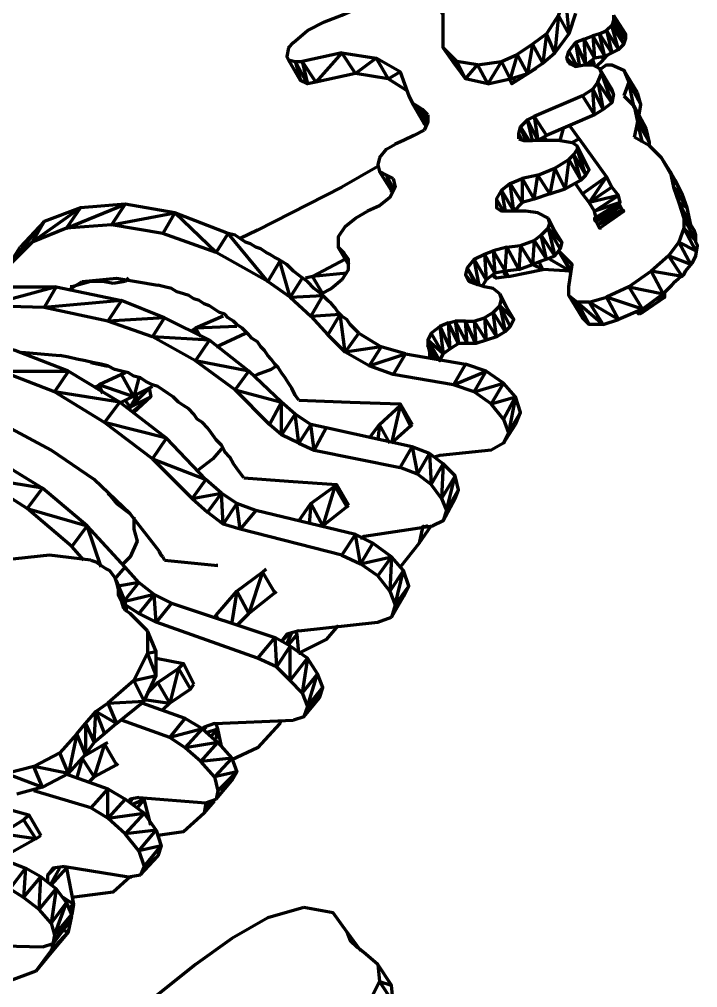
# Model space of a CAD drawing. Header units: inches. Extents: x -243 to 239, y -353 to 248.
# Drawn here: x 172.9 to 238.7, y -221.6 to -127.8 of the extents above; entities that cross this region are included whole.
import ezdxf

# ---------------------------------------------------------------- set-up
doc = ezdxf.new("R2010")
doc.units = ezdxf.units.IN
doc.layers.add('P', color=250, linetype='CONTINUOUS', lineweight=100)

msp = doc.modelspace()

# ---------------------------------------------------------------- linework, layer by layer
at = {"layer": 'P', "color": 141, "linetype": 'CONTINUOUS'}
for points in [[(225.833, -125.333), (226.167, -129.167), (225.167, -127.333), (224.833, -131), (224, -129.167), (223.667, -132), (222.667, -130.167), (222.167, -133), (221.167, -131.167), (220.5, -133.5), (219.667, -131.833), (218.333, -134), (217.333, -132.167)], [(225.833, -125.333), (225.167, -127.333), (224, -129.167)], [(215.167, -132.167), (214, -130.5), (214, -128.667), (214, -127.167), (213.167, -126), (214, -127.333)], [(226.833, -127.167), (226.167, -129.167), (224.833, -131)], [(224, -129.167), (222.667, -130.167), (221.167, -131.167)], [(215.167, -132.167), (216.167, -133.5), (214, -130.5), (215.333, -131.833), (216.167, -133.5)], [(217.333, -132.167), (219.667, -131.833), (221.167, -131.167)], [(218.333, -134), (220.5, -133.5), (222.167, -133), (223.667, -132), (224.833, -131)], [(218.333, -134), (216.167, -133.5), (217.333, -132.167), (215.333, -131.833)]]:
    msp.add_lwpolyline(points, dxfattribs=at)
at = {"layer": 'P', "color": 241, "linetype": 'CONTINUOUS'}
for points in [[(202.5, -128), (204.167, -127.333), (205.333, -126.833)], [(230.5, -127.333), (230.5, -127.833), (230.333, -128.333)], [(230.5, -127.333), (231.667, -129.167), (230.5, -127.833)], [(202.5, -128), (200.833, -128.833)], [(231, -130.667), (230.333, -128.333), (229.833, -128.833), (231, -130.667), (230.333, -131), (229.667, -131.333)], [(231, -130.667), (231.5, -130.167), (230.333, -128.333)], [(231.667, -129.167), (231.667, -129.667), (230.5, -127.833)], [(231.5, -130.167), (230.5, -127.833)], [(199, -130.5), (199.5, -130), (200.833, -128.833)], [(228.667, -131.5), (227.667, -129.667), (228.5, -129.333), (228.667, -131.5)], [(228.5, -129.333), (229.667, -131.333), (228.667, -131.5), (227.833, -132.167)], [(229.667, -131.333), (229.167, -129.167), (228.5, -129.333)], [(230.333, -131), (229.167, -129.167), (229.833, -128.833), (230.333, -131)], [(226.167, -130.833), (226.833, -130), (227.167, -132.167)], [(227.833, -132.167), (227.667, -129.667), (226.833, -130), (227.833, -132.167), (227.833, -132.167)], [(231.5, -130.167), (231.667, -129.667)], [(199, -130.5), (198.833, -131.333), (199, -131.667)], [(204.167, -131), (200.333, -131.833)], [(204.167, -131), (207.5, -131.5), (205.5, -133), (201.667, -133.833)], [(205.5, -133), (204.167, -131), (201.667, -133.833)], [(226, -131.5), (226.167, -130.833)], [(227, -132.333), (226.167, -130.833)], [(200.833, -134), (200.167, -133.667), (199, -131.667), (199.667, -131.833), (200.167, -133.667)], [(199.667, -131.833), (200.333, -131.833), (200.833, -134), (199.667, -131.833)], [(200.333, -131.833), (201.667, -133.833), (200.833, -134)], [(210.5, -134.667), (208.667, -133.5), (209.833, -132.833), (207.5, -131.5), (208.667, -133.5), (205.5, -133)], [(226, -131.5), (226.833, -132.333)], [(226.333, -132.167), (226, -131.5)], [(226.167, -132), (226, -131.5)], [(226.167, -132), (226.833, -132.333), (227.667, -132.167)], [(227.667, -132.167), (228.5, -132.167), (229.167, -132.5), (229.333, -133)], [(209.833, -132.833), (210.667, -135.167)], [(229.333, -133), (230.333, -135.833), (229, -133.833)], [(229, -133.833), (229.333, -133)], [(229.333, -133), (230.333, -134.5), (229.167, -132.5)], [(229.333, -133), (230.5, -135), (230.333, -135.833)], [(229.5, -136.5), (228.5, -134.5), (229, -133.833), (229.5, -136.5)], [(228.667, -137), (228.5, -134.5), (227.5, -135.167)], [(230.5, -135), (230.333, -134.5)], [(210.667, -135.167), (211, -135.833)], [(211.5, -136.167), (212.333, -138), (212.167, -137.833), (211, -135.833), (211.5, -136.167), (212.167, -137.833)], [(227.5, -135.167), (222.833, -137.167)], [(227.5, -135.167), (228.667, -137), (224, -139)], [(230.333, -135.833), (229.5, -136.5), (228.667, -137)], [(212.5, -137.5), (212, -136.5), (211.5, -136.167)], [(212.333, -137.833), (212, -136.5)], [(212.5, -137), (212, -136.5)], [(212.5, -137), (212.5, -137.667), (212.167, -138.5)], [(222.667, -139.5), (222.167, -137.5), (221.5, -138.167), (222.333, -139.5)], [(222.833, -137.167), (224, -139), (223.167, -139.5), (222.167, -137.5), (222.833, -137.167), (223.167, -139.5)], [(212.167, -138.5), (211.167, -139)], [(221.333, -138.833), (221.5, -138.167)], [(221.333, -138.833), (221.667, -139.5)], [(221.333, -139.333), (221.333, -138.833)], [(222, -139.5), (221.5, -138.167)], [(211.167, -139), (210.167, -139.5), (209.333, -139.833)], [(221.333, -139.333), (221.833, -139.5), (222.667, -139.5)], [(224, -139.5), (222.667, -139.5)], [(225.333, -139.5), (224, -139.5)], [(225.333, -139.5), (226.5, -139.667), (227, -140)], [(207.833, -141.167), (208.5, -140.333), (209.333, -139.833)], [(227, -140), (227, -140.333), (226.667, -140.833)], [(227, -140), (228, -142), (227, -140.333)], [(228, -142), (228.167, -142.333), (227, -140.333)], [(227.833, -142.833), (227, -140.333)], [(207.833, -141.167), (207.667, -141.833), (207.833, -142.5)], [(224.833, -142.167), (226.167, -141.333), (225.833, -144.167), (224.833, -142.167)], [(226.167, -141.333), (227.333, -143.333), (225.833, -144.167)], [(227.333, -143.333), (226.667, -140.833), (226.167, -141.333)], [(227.333, -143.333), (227.833, -142.833), (226.667, -140.833)], [(209, -144.5), (209, -144.333), (207.833, -142.5), (208.5, -142.833), (209, -144.333)], [(223.167, -142.833), (224.833, -142.167), (224.333, -144.667), (223.167, -142.833)], [(227.833, -142.833), (228.167, -142.333)], [(209.167, -144.167), (208.5, -142.833)], [(209.167, -143.167), (208.5, -142.833)], [(209.167, -143.167), (209.333, -144), (208.833, -145)], [(221.667, -145.5), (220.5, -143.667), (221.667, -143.167), (221.667, -145.5)], [(221.667, -143.167), (222.833, -145.167), (221.667, -145.5), (220.833, -146.333)], [(224.333, -144.667), (222.833, -145.167), (223.167, -142.833), (221.667, -143.167)], [(219.833, -146.333), (219.167, -145.167), (219.667, -144.333), (220, -146.333)], [(220.833, -146.333), (220.5, -143.667), (219.667, -144.333), (220.833, -146.333), (220.667, -146.333)], [(224.333, -144.667), (225.833, -144.167)], [(208.833, -145), (207.833, -145.833), (206.667, -146.333)], [(219.167, -145.167), (219.167, -146), (219.667, -146.333)], [(204.5, -147.833), (205.5, -147), (206.667, -146.333)], [(220.667, -146.333), (219.667, -146.333)], [(222, -146.333), (220.667, -146.333)], [(223.167, -146.5), (222, -146.333)], [(224.167, -147), (223.167, -146.5)], [(224.333, -147.5), (225.167, -149), (224.167, -147)], [(224.333, -147.5), (224.167, -147)], [(204.5, -147.833), (203.833, -148.833), (203.833, -149.833), (204.333, -150.333), (204.833, -151.5), (203.833, -149.833)], [(224, -151), (224.833, -150.667), (223.5, -148.667), (224.167, -148), (224.833, -150.667)], [(224.333, -147.5), (225.5, -149.333), (224.167, -148)], [(224.167, -148), (224.333, -147.5)], [(225.5, -149.333), (225.333, -150), (224.167, -148)], [(221.5, -149.667), (222.833, -149.167), (222.667, -151.5), (221.5, -149.667)], [(222.833, -149.167), (224, -151), (222.667, -151.5)], [(224, -151), (223.5, -148.667), (222.833, -149.167)], [(225.5, -149.333), (225.167, -149)], [(221.333, -152), (220, -152.167), (220.167, -149.833), (218.833, -150.167)], [(220.167, -149.833), (221.5, -149.667), (221.333, -152), (220.167, -149.833)], [(224.833, -150.667), (225.333, -150)], [(204.833, -151.333), (204.333, -150.333)], [(204.833, -152), (204.833, -151), (204.333, -150.333)], [(217.5, -153.5), (217, -151), (216.333, -151.833), (217.333, -153.5)], [(218.167, -153), (217, -151), (218, -150.5), (218.167, -153)], [(218, -150.5), (218.833, -150.167), (219, -152.333), (218, -150.5)], [(218.833, -150.167), (220, -152.167), (219, -152.333)], [(204.833, -152), (204.167, -153)], [(216.333, -151.833), (216.167, -152.5), (216.5, -153.167)], [(217, -153.167), (216.333, -151.833)], [(221.333, -152), (222.667, -151.5)], [(216.167, -152.5), (216.667, -153.167)], [(219, -152.333), (218.167, -153), (217.833, -153.5)], [(203.167, -153.833), (202.167, -154.333)], [(204.167, -153), (203.167, -153.833)], [(217, -153.333), (216.5, -153.167)], [(218.833, -153.833), (218, -153.667), (217, -153.333)], [(219.5, -154.333), (218.833, -153.833)], [(219.667, -154.833), (220.5, -156.333), (219.5, -154.333)], [(219.667, -154.833), (219.5, -154.333)], [(219.167, -158.5), (220, -158), (218.833, -156.167), (219.5, -155.5), (220, -158)], [(219.667, -154.833), (220.833, -156.833), (219.5, -155.5)], [(219.5, -155.5), (219.667, -154.833)], [(220.833, -156.833), (220.5, -157.5), (219.5, -155.5)], [(217, -157), (218, -156.667), (218.167, -158.833), (217, -157)], [(219.167, -158.5), (218.833, -156.167), (218, -156.667)], [(218, -156.667), (219.167, -158.5), (218.167, -158.833)], [(220.833, -156.833), (220.5, -156.333)], [(212.833, -158.167), (213.667, -157.5), (214, -160.167), (212.833, -158.167)], [(214.667, -159.667), (214.5, -157.167), (213.667, -157.5), (214.667, -159.667), (214, -160.167)], [(215.5, -159.167), (214.5, -157.167), (215.167, -157), (215.5, -159.167)], [(215.167, -157), (216.333, -159.167), (215.5, -159.167), (214.667, -159.667)], [(216.333, -159.167), (216.167, -157), (215.167, -157)], [(217.167, -159.167), (216.167, -157), (217, -157), (217.167, -159.167)], [(220, -158), (220.5, -157.5)], [(212.833, -158.167), (212.5, -158.833), (212.5, -159.333)], [(214, -160.167), (212.5, -158.833), (213.667, -160.833), (212.5, -159.333)], [(213.167, -160.667), (212.5, -159.333), (213.167, -160.667)], [(212.5, -159.333), (212.667, -160), (212.667, -160.5)], [(218.167, -158.833), (217.167, -159.167), (216.333, -159.167)], [(212.667, -160), (213, -160.667)], [(213.667, -160.833), (214, -160.167)], [(197.833, -161.333), (197.333, -161.667)], [(197.333, -161.667), (196, -162.167), (195.667, -162.333)], [(205, -164.833), (209.833, -165), (211, -167)], [(209.833, -165.167), (209.833, -165)], [(207.833, -167), (209.833, -165.167), (209, -168.833)], [(209.833, -165.167), (210.833, -167.167), (209, -168.833)], [(206.833, -168.333), (207.833, -167)], [(208.833, -168.833), (207.833, -167), (207.667, -168.5)], [(210.833, -167.167), (211, -167)], [(192.667, -169.167), (191.667, -170.333)], [(191.667, -170.333), (190.167, -171.5)], [(199, -172.5), (203.667, -172.833), (204.833, -174.833)], [(199, -172.5), (199, -172.5)], [(201.167, -174.667), (203.5, -173), (202.333, -176.833), (201.167, -174.667), (201, -176.667)], [(203.5, -173), (204.667, -175), (202.333, -176.833)], [(203.5, -173), (203.667, -172.833)], [(200, -176.333), (201.167, -174.667)], [(204.667, -175), (204.833, -174.833)], [(184, -176), (184, -177.167), (184.333, -178.333), (183.667, -179.833)], [(202.167, -176.833), (202.333, -176.833)], [(183.667, -179.833), (182.833, -180.667)], [(192.167, -180.667), (192, -180.667)], [(196.5, -181.333), (196.833, -181)], [(194, -183.167), (196.5, -181.333), (195.167, -185.333), (194, -183.167)], [(196.5, -181.333), (197.667, -183.333), (195.167, -185.333)], [(192, -185.5), (194, -183.167), (193.5, -186.167)], [(197.667, -183.333), (197.833, -183.167)], [(191.833, -185.833), (192, -185.5)], [(192.167, -185.833), (192, -185.5)], [(194, -186.5), (195.167, -185.333)], [(186.167, -189.667), (188.833, -190.167), (189.833, -192.167)], [(188.333, -190.667), (188.833, -190.167)], [(186.333, -192), (188.333, -190.667), (187.5, -194), (186.833, -194.667)], [(188.333, -190.667), (189.5, -192.667), (187.5, -194)], [(185, -193.667), (187.5, -194), (186.333, -192)], [(185.333, -193), (186.333, -192)], [(189.5, -192.667), (189.833, -192.167)], [(185, -194), (185, -194)], [(181.167, -198), (181.5, -197.833)], [(179.167, -199.167), (181.167, -198), (180.167, -201.167), (179, -199.333)], [(181.167, -198), (182.333, -200), (180.167, -201.167)], [(178.5, -201.333), (179, -199.5)], [(182.333, -200), (182.5, -199.833)], [(179.667, -201.667), (180.167, -201.167)], [(170.167, -203.833), (173.833, -204.833), (175, -206.833)], [(171.167, -206.667), (173.333, -205.333), (174.5, -207.167), (171.167, -206.667)], [(173.333, -205.333), (173.833, -204.833)], [(174.5, -207.167), (172.167, -208.5), (171.167, -206.667)], [(174.5, -207.167), (175, -206.833)]]:
    msp.add_lwpolyline(points, dxfattribs=at)
at = {"layer": 'P', "color": 161, "linetype": 'CONTINUOUS'}
for points in [[(228.833, -132.333), (229.5, -131.667), (230, -131.167)], [(229.5, -131.667), (229.5, -131.333)], [(229.5, -131.667), (229.5, -131.333)], [(228.5, -132.167), (228.167, -131.833)], [(228.667, -132.167), (228.5, -131.667)], [(229.833, -132.167), (229.333, -132.5), (229.167, -132.667)], [(229.833, -132.167), (230.333, -132.167), (231.5, -132.667), (232, -133.833), (231.5, -135.167)], [(232, -133.833), (233.167, -136), (231.5, -132.667)], [(232.833, -134.833), (231.5, -132.667)], [(232.5, -136.333), (232, -133.833)], [(233, -137), (233.167, -136), (232.833, -134.833)], [(231.5, -135.167), (232.5, -136.167), (232.833, -137.667), (232.5, -139.167)], [(232.833, -137.667), (234, -139.667), (232.5, -136.167)], [(233.667, -138.333), (232.5, -136.167)], [(233.333, -139.667), (232.833, -137.667)], [(234, -140), (234, -139.667), (233.667, -138.333)], [(236, -142.5), (235.167, -141.167), (234, -140), (232.5, -139.167)], [(236.833, -145.5), (237.667, -146), (236.333, -144), (237.167, -144.667), (235.167, -141.167)], [(236.5, -143.333), (235.167, -141.167)], [(207.667, -142), (204.167, -144), (196, -148.167), (194.333, -149)], [(236, -142.5), (237.167, -144.667)], [(236, -142.5), (236.333, -144), (236.833, -145.5)], [(237.167, -144.667), (236.5, -143.333)], [(238, -147.667), (237.667, -146), (237.167, -144.667)], [(236.833, -145.5), (237.333, -147), (237.333, -148), (236.833, -149.333), (235.833, -150.667), (234.167, -152.167), (232, -153.667), (229.833, -154.667)], [(236.833, -145.5), (238, -147.667), (237.333, -147)], [(237.333, -147), (238.5, -149.167), (237.333, -148), (238.5, -150.167), (236.833, -149.333), (238, -151.5), (235.833, -150.667)], [(235.333, -154.333), (235.667, -154), (236.167, -153.5), (236.5, -153.167), (236.833, -152.833), (237.333, -152.5), (237.5, -152.167), (238.167, -151.333), (238.5, -150.667), (238.667, -149.667), (238.5, -149.333), (238.5, -148.667), (238.333, -148.167), (238, -147.667)], [(201.333, -152.667), (204.5, -151)], [(224.333, -151), (226.333, -152.167), (225.167, -150.167)], [(226.167, -153.667), (226.5, -151.5), (225.167, -150.167), (226.333, -152)], [(235.833, -150.667), (237.167, -152.667), (234.167, -152.167)], [(220.333, -152.667), (223.667, -152)], [(223.333, -151.333), (223.667, -152), (222.667, -151.5)], [(226.333, -152.333), (226.333, -152.167), (223.667, -152)], [(183.5, -152.833), (183.167, -153.167)], [(204.667, -152.333), (201.333, -152.667), (200.667, -152.833)], [(202.333, -154.333), (201.333, -152.667)], [(218.833, -152.5), (219.167, -152.833), (218.833, -152.5)], [(220.333, -152.667), (219.167, -152.833), (218.833, -152.667)], [(220, -152.167), (220.333, -152.667), (219.833, -152.333)], [(232, -153.667), (235.333, -154.333), (234.167, -152.167)], [(179.833, -153.167), (178, -153.667), (177.833, -153.667)], [(181, -153.167), (179.833, -153.167)], [(182, -153.333), (181, -153.167)], [(183.167, -153.167), (182, -153.333)], [(227.5, -156.667), (226.167, -154.5), (226.167, -153.667)], [(232, -153.667), (233.333, -155.833), (229.833, -154.667)], [(228.167, -157.333), (226.167, -154.5), (227, -155.167), (228.167, -157.333)], [(228.167, -155.167), (229.833, -154.667)], [(231, -156.833), (229.833, -154.667)], [(235.333, -154.333), (233.333, -155.833), (231, -156.833)], [(229.5, -157.333), (228.167, -155.167), (227, -155.167), (229.5, -157.333), (228.167, -157.333), (227.5, -156.667)], [(229.5, -157.333), (231, -156.833), (228.167, -155.167)], [(192.667, -156.5), (190, -157.667), (189.5, -158)], [(194, -157.5), (190, -157.667)], [(190.5, -158.5), (190, -157.667), (190, -158.167)], [(192, -159.5), (194.833, -158.167)], [(183.167, -162), (182.833, -162.167), (180.667, -163.167), (180.167, -163.5)], [(184.5, -162.5), (184, -164.333), (182.833, -162.167)], [(181, -164), (180.667, -163.167)], [(184, -164.333), (180.667, -163.167)], [(180.667, -163.667), (180.333, -163.333), (180.667, -163.667)], [(182.833, -164.833), (185.833, -163.333)]]:
    msp.add_lwpolyline(points, dxfattribs=at)
at = {"layer": 'P', "color": 231, "linetype": 'CONTINUOUS'}
for points in [[(223, -132.5), (220.667, -134), (220.5, -133.667)], [(220.667, -134), (220.5, -133.667)], [(220.667, -134), (221, -133.5)], [(225.333, -139.5), (225.667, -138.333)], [(226.5, -139.667), (227.167, -139.333), (226.333, -138.167)], [(223.833, -139.167), (224, -139.5)], [(227.167, -139.333), (229.833, -143), (227.5, -144.667), (226.833, -143.667)], [(229.833, -143), (228.167, -145.5), (227.5, -144.667)], [(229.833, -143), (230.333, -144), (228.167, -145.5)], [(230.333, -144), (231, -144.833), (228.167, -145.5)], [(228.667, -146.333), (231, -144.833)], [(231.167, -145.5), (231, -144.833)], [(228.833, -147), (228.667, -146.333), (228.167, -145.5)], [(228.667, -147), (231.167, -145.5)], [(231.167, -145.5), (228.833, -147), (231.167, -145.5), (228.667, -146.333)], [(228.833, -147.333), (231.167, -145.833), (228.667, -147.167), (229.5, -146.5)], [(229, -147.667), (231.167, -145.833)], [(229.333, -148), (229.167, -148), (231.5, -146.333), (229, -147.667), (231.333, -146.167)], [(231.167, -145.833), (231, -145.5)], [(231.5, -146.333), (231.333, -146.167), (231.167, -145.833)], [(228.833, -147), (228.667, -147), (228.667, -147.167), (228.833, -147.333), (229, -147.667), (229.167, -148)], [(234.667, -154.833), (235.5, -154.667), (233.333, -156.167)], [(235.5, -154.667), (235.5, -154.167)], [(232.667, -156), (233, -156.333)], [(233.167, -155.833), (233.333, -156.167), (233, -156.333)]]:
    msp.add_lwpolyline(points, dxfattribs=at)
at = {"layer": 'P', "color": 11, "linetype": 'CONTINUOUS'}
for points in [[(178.833, -146), (175.333, -147.333), (173, -149.833)], [(177.5, -148), (178.833, -146), (174.167, -149.333)], [(177.5, -148), (183.167, -145.667), (181.833, -147.667)], [(181.833, -147.667), (188, -146.5), (183.167, -145.667), (178.833, -146)], [(192, -150.333), (188, -146.5), (186.833, -148.5)], [(205.833, -158.167), (205.333, -157.667), (205, -157.333), (204.667, -156.833), (204.167, -156.5), (203.833, -156.167), (203.5, -155.667), (203.167, -155.333), (202.833, -155), (202.167, -154.333), (201.5, -153.833), (200.833, -153.167), (200.167, -152.667), (199.5, -152.167), (198.833, -151.5), (198, -151), (197.667, -150.833), (197.167, -150.5), (196.833, -150.333), (196.333, -150), (195.833, -149.833), (195.333, -149.5), (194.833, -149.333), (194.333, -149), (193.833, -148.667), (193.167, -148.5), (188, -146.5)], [(171.833, -151.667), (175.333, -147.333), (174.167, -149.333), (171.833, -151.667), (173, -149.833)], [(181.833, -147.667), (177.5, -148), (174.167, -149.333)], [(192, -150.333), (186.833, -148.5), (181.833, -147.667)], [(197, -153.167), (192, -150.333), (193.167, -148.5)], [(198.167, -151.167), (197, -153.167), (193.167, -148.5)], [(200.333, -152.833), (199.167, -154.667), (198.167, -151.167)], [(179, -153.167), (182.333, -152.833)], [(182.333, -152.833), (186.333, -153.5)], [(177.667, -154), (179, -153.167)], [(200, -164.667), (199.667, -164.167), (199.333, -163.5), (199, -163), (198.667, -162.5), (198.333, -162), (198, -161.5), (197.667, -161.167), (197.333, -160.667), (197, -160.333), (196.667, -159.833), (196.333, -159.5), (196, -159), (195.5, -158.667), (195.167, -158.333), (194.833, -158), (194.5, -157.667), (194, -157.333), (193.667, -157), (193.167, -156.667), (192.833, -156.333), (192.333, -156.167), (191.833, -155.833), (191.333, -155.5), (190.833, -155.333), (190.333, -155), (189.833, -154.833), (189.333, -154.5), (188.833, -154.333), (188.167, -154.167), (187.667, -153.833), (187, -153.667), (186.333, -153.5)], [(199.167, -154.667), (197, -153.167)], [(199.167, -154.667), (202.333, -154.5), (201.167, -156.5)], [(199.167, -154.667), (201.167, -156.5), (202.833, -158.333)], [(201.167, -156.5), (204, -156.333), (202.833, -158.333)], [(204.5, -160), (204, -156.333)], [(204.5, -160), (202.833, -158.333)], [(205.833, -158.167), (208, -159.5), (204.5, -160)], [(208, -159.5), (206.833, -161.333), (204.5, -160), (205.833, -158.167)], [(210.333, -160.167), (208, -159.5)], [(206.833, -161.333), (210.333, -160.167), (209.167, -162.167)], [(210.333, -160.167), (216.167, -161.167), (215, -163.167), (209.167, -162.167)], [(209.167, -162.167), (206.833, -161.333)], [(217, -163.833), (215, -163.167), (218.167, -161.833), (216.167, -161.167)], [(217, -163.833), (219.833, -163), (218.667, -165), (217, -163.833), (218.167, -161.833)], [(221, -167), (221.5, -165.833), (221, -164.333), (219.833, -163), (218.167, -161.833)], [(200, -164.667), (205, -164.833)], [(221, -164.333), (219.833, -166.5), (218.667, -165), (221, -164.333)], [(221, -164.333), (220.333, -167.833), (221.5, -165.833), (219.833, -168.833), (221, -167)], [(219.833, -166.5), (220.333, -167.833), (219.833, -168.833), (218.667, -169.5), (213.667, -170), (213.167, -170.167)], [(181.5, -173.667), (181.667, -173.833)], [(181.667, -173.833), (182.333, -174.667)], [(182.333, -174.667), (183.667, -175.667)], [(212, -176.833), (212, -177), (211.667, -178.5), (209.833, -180.833)], [(211.667, -178.5), (212.833, -176.833)], [(212.167, -176.833), (212, -177), (212.167, -176.833)], [(212.5, -176.833), (212, -177)]]:
    msp.add_lwpolyline(points, dxfattribs=at)
at = {"layer": 'P', "color": 21, "linetype": 'CONTINUOUS'}
for points in [[(170.833, -153.667), (176.5, -153.667), (169.667, -155.5)], [(176.5, -153.667), (175.333, -155.667), (169.667, -155.5)], [(176.5, -153.667), (182.833, -155), (175.333, -155.667)], [(182.833, -155), (181.5, -157), (175.333, -155.667)], [(187, -156.667), (182.833, -155)], [(185.833, -158.5), (187, -156.667), (181.5, -157)], [(187, -156.667), (191.333, -158.833), (185.833, -158.5)], [(197.167, -167), (193.833, -163.667), (190, -160.833), (185.833, -158.5), (181.5, -157)], [(190, -160.833), (191.333, -158.833)], [(199.667, -166), (198.333, -164.833), (195.167, -161.833), (191.333, -158.833)], [(173.167, -160), (176.833, -160.333)], [(194.667, -172.167), (194.167, -171.5), (193.667, -170.833), (193.333, -170.167), (192.833, -169.667), (192.5, -169), (192, -168.5), (191.5, -167.833), (191.167, -167.333), (190.667, -166.833), (190.167, -166.5), (189.833, -166), (189.333, -165.5), (188.833, -165.167), (188.333, -164.833), (187.833, -164.333), (187.333, -164), (186.833, -163.667), (186.333, -163.333), (185.833, -163.167), (185.167, -162.833), (184.667, -162.5), (184, -162.333), (183.5, -162), (182.833, -161.833), (182.167, -161.667), (181.5, -161.333), (180.833, -161.167), (180, -161), (179.333, -160.833), (178.5, -160.667), (177.667, -160.5), (176.833, -160.333)], [(193.833, -163.667), (195.167, -161.833), (190, -160.833)], [(193.833, -163.667), (198.333, -164.833), (197.167, -167)], [(202.667, -167.333), (201.5, -169.5), (201.167, -167), (200, -168.833), (199.667, -166), (198.333, -168), (198.333, -164.833)], [(211, -169.167), (202.667, -167.333), (201.167, -167), (199.667, -166)], [(198.333, -168), (197.167, -167)], [(200, -168.833), (198.333, -168)], [(200, -168.833), (201.5, -169.5), (209.833, -171.167)], [(209.833, -171.167), (211, -169.167)], [(212.667, -169.833), (212.833, -172.833), (211.5, -171.833), (212.667, -169.833), (211, -169.167), (211.5, -171.833), (209.833, -171.167)], [(215.167, -174.167), (215.5, -173.333), (215.167, -172), (214, -170.833), (212.667, -169.833)], [(214, -170.833), (213.833, -174.167), (212.833, -172.833), (214, -170.833)], [(194.667, -172.167), (199, -172.5)], [(214.333, -175.333), (215.167, -172), (213.833, -174.167)], [(214.333, -175.333), (215.5, -173.333), (214, -176.333)], [(215.167, -174.167), (214, -176.333), (213, -176.833)], [(213.833, -174.167), (214.333, -175.333), (214, -176.333)], [(206.333, -177.833), (213, -176.833)], [(206, -178), (206.333, -177.833)], [(206, -178), (206.167, -178)], [(203.833, -186.5), (202.667, -187.833), (200, -189.167)], [(200, -189.167), (200.167, -189.167)]]:
    msp.add_lwpolyline(points, dxfattribs=at)
at = {"layer": 'P', "color": 31, "linetype": 'CONTINUOUS'}
for points in [[(177.667, -161.833), (176.333, -163.833), (171.167, -161.833), (177.667, -161.833), (172.5, -159.833), (167.667, -158.667)], [(177.667, -161.833), (182.667, -164.833), (176.333, -163.833)], [(185.833, -170.333), (181.167, -166.833), (176.333, -163.833)], [(182.667, -164.833), (187.167, -168.333), (181.167, -166.833)], [(181.167, -166.833), (182.667, -164.833)], [(186.5, -179.333), (183.667, -175.667), (180.167, -172.333), (176, -169.5), (171.667, -167.167)], [(185.833, -170.333), (187.167, -168.333)], [(192.5, -173.667), (191, -172.333), (187.167, -168.333)], [(185.833, -170.333), (191, -172.333), (189.667, -174.167)], [(185.833, -170.333), (189.667, -174.167), (191.167, -175.5)], [(189.667, -174.167), (192.5, -173.667)], [(194, -174.667), (192.667, -176.667), (192.5, -173.667), (191.167, -175.5)], [(195.833, -175.333), (194.333, -177.167), (194, -174.667), (192.5, -173.667)], [(205.5, -177.667), (195.833, -175.333), (194, -174.667)], [(194.333, -177.167), (192.667, -176.667), (191.167, -175.5)], [(204.167, -179.667), (194.333, -177.167)], [(204.167, -179.667), (205.5, -177.667)], [(205.5, -177.667), (207.167, -178.5), (206, -180.5), (205.5, -177.667)], [(209, -179.833), (207.167, -178.5)], [(186.833, -179.833), (186.667, -179.667), (186.5, -179.333)], [(186.833, -179.833), (187, -180.167)], [(204.167, -179.667), (206, -180.5)], [(206, -180.5), (209, -179.833), (207.667, -181.667), (206, -180.5)], [(209, -179.833), (208.833, -183.167), (207.667, -181.667)], [(210.167, -183.667), (210.667, -182.667), (210.167, -181.167), (209, -179.833)], [(187, -180.167), (192.167, -180.667)], [(209.333, -184.5), (210.167, -181.167), (208.833, -183.167)], [(209.333, -184.5), (210.667, -182.667), (209, -185.667)], [(208.833, -183.167), (209.333, -184.5), (209, -185.667)], [(209, -185.667), (210.167, -183.667)], [(207.667, -186.167), (209, -185.667)], [(200, -187), (207.667, -186.167)], [(200, -187), (198.833, -187.333), (198.333, -188)], [(198.333, -188), (199, -187.333)], [(198.833, -188.333), (199.333, -187.167)], [(199.833, -187.333), (199, -188.333)], [(200, -189.167), (199.833, -187.333), (199.667, -187)], [(198.167, -195.833), (198.167, -196), (196, -198.333), (193.5, -199.5)], [(198.167, -196), (198.333, -195.667)]]:
    msp.add_lwpolyline(points, dxfattribs=at)
at = {"layer": 'P', "color": 0, "linetype": 'CONTINUOUS'}
for points in [[(179.833, -161), (181.333, -161.333), (181.5, -161.333)], [(181.333, -161.333), (181.5, -161.333)], [(185.5, -163.5), (185.5, -163.5), (183.667, -165.333)], [(185.5, -163.5), (185.667, -164.333), (183.667, -165.333)], [(183.667, -165.333), (184.333, -164.167)], [(183.667, -165.667), (183.667, -165.333), (183.167, -164.667)], [(185.667, -164.333), (183.833, -165.833)], [(185.333, -164.5), (185.667, -164.333), (184, -165.833)], [(184, -165.833), (185.333, -164.5)]]:
    msp.add_lwpolyline(points, dxfattribs=at)
at = {"layer": 'P', "color": 41, "linetype": 'CONTINUOUS'}
for points in [[(170.5, -170.333), (175.167, -173.167), (169, -172.167)], [(175.167, -173.167), (173.667, -175.167), (169, -172.167), (170.5, -170.333)], [(186, -183.5), (184.5, -182.333), (183.167, -180.833), (179.5, -176.833), (175.167, -173.167)], [(173.667, -175.167), (179.5, -176.833)], [(179.167, -180.167), (178, -178.833), (173.667, -175.167)], [(180.833, -180.833), (179.5, -176.833), (178, -178.833)], [(182.167, -182), (183.167, -180.833)], [(183.167, -184), (184.5, -182.333), (182.5, -182.667)], [(187.667, -184.333), (186.167, -186.167), (186, -183.5), (183.167, -184.167)], [(186, -183.5), (184.5, -185.333), (183.167, -184.5)], [(187.667, -184.333), (186, -183.5)], [(187.667, -184.333), (197.667, -187.667), (196, -189.667)], [(186.167, -186.167), (184.5, -185.333)], [(196, -189.667), (186.167, -186.167)], [(199.167, -188.5), (197.667, -187.667), (197.833, -190.5), (196, -189.667)], [(199.167, -191.833), (199.167, -188.5), (197.833, -190.5)], [(200.833, -189.667), (199.167, -188.5)], [(199.167, -191.833), (200.833, -189.667), (200.333, -193)], [(202, -193.5), (202.333, -192.5), (201.833, -191.167), (200.833, -189.667)], [(200.333, -193), (199.167, -191.833), (197.833, -190.5)], [(200.833, -194.333), (201.833, -191.167), (200.333, -193)], [(200.333, -193), (200.833, -194.333), (200.5, -195.333), (199.5, -195.667)], [(200.833, -194.333), (202.333, -192.5), (200.5, -195.333)], [(200.5, -195.333), (202, -193.5)], [(191.833, -196), (190.833, -196.333), (190.667, -196.5)], [(191.833, -196), (199.5, -195.667)], [(192.5, -198.167), (192.167, -196.5), (192, -196)], [(191, -196.333), (190.833, -196.5), (191, -196.333)], [(191.167, -196.833), (192.167, -196.5), (191.5, -197.167)], [(192, -197.5), (192.167, -196.5)], [(190.833, -204.667), (191.833, -203.5)], [(191, -203.667), (190.833, -204.667), (188.833, -206.5), (186.333, -206.833)], [(191.333, -203.667), (190.833, -204.667)]]:
    msp.add_lwpolyline(points, dxfattribs=at)
at = {"layer": 'P', "color": 181, "linetype": 'CONTINUOUS'}
for points in [[(175.833, -179.667), (171.333, -180.167), (167, -182)], [(179.833, -180.167), (175.833, -179.667)], [(179.833, -180.167), (180.333, -180.333), (180.833, -180.667), (181.333, -181), (181.667, -181.167), (182.167, -181.833), (182.333, -182.333), (182.5, -183), (182.5, -183.5), (182.833, -184.167), (183.167, -185)], [(183.167, -185), (182.667, -183.667), (183.167, -184.167), (182.333, -182.167)], [(182.667, -183.667), (183, -184.833)], [(183.333, -185.167), (183.167, -184.167)], [(183.667, -185.333), (183.167, -185)], [(185.333, -187), (183.667, -185.333)], [(185.333, -187), (185.333, -189.167), (184, -191.833)], [(185.333, -189.167), (186.167, -189), (185.333, -187)], [(182.333, -196), (185, -193.833), (186.167, -191.333), (186.167, -189)], [(184, -191.833), (186.167, -191.333), (185.333, -189.167)], [(185, -193.833), (184, -191.833), (181.5, -194), (185, -193.833)], [(180.333, -194.833), (181.5, -194), (182.333, -196), (180.333, -194.833), (181.167, -197)], [(179.333, -196), (180.167, -197.833), (180.333, -194.833)], [(179.333, -196), (180.333, -194.833)], [(179.333, -196), (179.333, -199), (178.5, -197), (177.667, -200.833), (174.333, -200.167)], [(178.5, -197), (179.333, -196)], [(182.333, -196), (181.167, -197), (180.167, -197.833)], [(178.5, -197), (176.833, -198.833), (174.333, -200.167)], [(175.167, -202.167), (177.667, -200.833), (179.333, -199), (180.167, -197.833)], [(177.667, -200.833), (176.833, -198.833)], [(175.167, -202.167), (174.333, -200.167), (171.667, -200.833), (175.167, -202.167), (172.667, -202.833)]]:
    msp.add_lwpolyline(points, dxfattribs=at)
at = {"layer": 'P', "color": 51, "linetype": 'CONTINUOUS'}
for points in [[(189, -195.5), (184.833, -194)], [(187.5, -197.333), (182.833, -195.667)], [(187.5, -197.333), (189, -195.5)], [(190.667, -196.5), (189, -195.5)], [(189, -198.333), (190.667, -196.5), (187.5, -197.333)], [(190.667, -196.5), (192.167, -197.833), (189, -198.333)], [(190.5, -199.667), (189, -198.333), (187.5, -197.333)], [(192.167, -197.833), (193.5, -199.333), (190.5, -199.667)], [(190.5, -199.667), (192.167, -197.833)], [(193.5, -199.333), (191.833, -201.167), (190.5, -199.667)], [(193.5, -199.333), (194, -200.667), (191.833, -201.167)], [(194, -200.667), (193.5, -201.5), (192.167, -202.5)], [(192.167, -202.5), (194, -200.667)], [(191.833, -201.167), (192.167, -202.5), (192, -203.333)], [(192, -203.333), (193.5, -201.5)], [(184.5, -203.167), (183.667, -203.333), (183.5, -203.5)], [(183.667, -203.667), (183.833, -203.333)], [(183.833, -203.833), (185, -203.333), (184.333, -204.167)], [(184.5, -203.167), (191, -203.667)], [(185.667, -205.833), (185, -203.333)], [(191, -203.667), (192, -203.333)], [(183.667, -210.833), (182, -212.333), (178, -212.833)], [(183.667, -210.833), (183.833, -210.833)]]:
    msp.add_lwpolyline(points, dxfattribs=at)
at = {"layer": 'P', "color": 61, "linetype": 'CONTINUOUS'}
for points in [[(177.333, -200.833), (181.5, -202.333), (179.833, -204.167)], [(179.833, -204.167), (174.333, -202.5)], [(181.5, -202.333), (183.167, -203.333), (181.5, -205.167), (181.5, -202.333)], [(186.167, -206.333), (185, -204.667), (183.167, -203.333)], [(184.5, -208.333), (183.167, -206.667), (181.5, -205.167), (179.833, -204.167)], [(181.5, -205.167), (185, -204.667), (183.167, -206.667)], [(184.5, -208.333), (186.167, -206.333), (183.167, -206.667)], [(186.167, -206.333), (186.667, -207.833), (184.5, -208.333)], [(186.667, -207.833), (186.333, -208.833), (185, -209.833)], [(185, -209.833), (186.667, -207.833)], [(184.5, -208.333), (185, -209.833), (184.667, -210.667)], [(184.667, -210.667), (186.333, -208.833)], [(177.333, -209.833), (176.167, -210), (175.667, -210.667)], [(176.333, -210), (175.667, -210.667), (176.333, -210)], [(176, -211.667), (177.5, -210)], [(176, -211.5), (176.833, -210)], [(177.333, -209.833), (183.5, -210.833)], [(177.5, -210), (178.167, -213.5), (178, -214.5)], [(177.5, -210), (177.667, -210)], [(175.667, -211.333), (175.667, -210.667)], [(183.5, -210.833), (184.667, -210.667)], [(177.667, -214), (178.167, -213.5), (177.167, -212.833)], [(177.667, -216.167), (178, -214.667)], [(177.167, -216), (177.667, -216.167), (176, -218.167)], [(176, -218), (177.667, -216.167)], [(176.167, -217.333), (176, -218.167), (174.5, -220)], [(176, -218.167), (176, -218), (174.5, -220)], [(174.5, -220), (171.833, -221), (171, -220.833)]]:
    msp.add_lwpolyline(points, dxfattribs=at)
at = {"layer": 'P', "color": 71, "linetype": 'CONTINUOUS'}
for points in [[(165.333, -206.833), (173.5, -210), (172, -212), (163.833, -208.667)], [(174.833, -214), (173.333, -212.833), (175, -210.833), (173.5, -210), (173.333, -212.833), (172, -212)], [(174.833, -214), (176.5, -212), (176, -215.333), (174.833, -214), (175, -210.833)], [(177.667, -215.333), (178, -214.5), (177.5, -213.333), (176.5, -212), (175, -210.833)], [(176.333, -216.5), (177.5, -213.333), (176, -215.333)], [(176.333, -216.5), (178, -214.5), (176.167, -217.333)], [(177.667, -215.333), (176.167, -217.333), (175.167, -217.667)], [(176, -215.333), (176.333, -216.5), (176.167, -217.333)], [(175.167, -217.667), (168.833, -217.5), (168, -217.833), (168, -218)]]:
    msp.add_lwpolyline(points, dxfattribs=at)
at = {"layer": 'P', "color": 211, "linetype": 'CONTINUOUS'}
for points in [[(200.5, -213.833), (197, -214.833), (193.5, -216.833), (190, -219.333), (183.333, -224.667)], [(204.667, -216.167), (203.333, -214.333), (200.5, -213.833)], [(206.5, -218.333), (205.667, -217.667), (204.667, -216.167), (206, -218)], [(204.667, -216.167), (205, -217), (205.667, -217.667)], [(207.667, -219.333), (206.5, -218.333)], [(207.667, -219.333), (207.833, -221), (206.833, -223)], [(209.167, -223), (209, -221.333), (207.667, -219.333)], [(207.833, -221), (209, -221.333)], [(209.167, -223), (207.833, -221)]]:
    msp.add_lwpolyline(points, dxfattribs=at)

doc.saveas('drawing.dxf')
